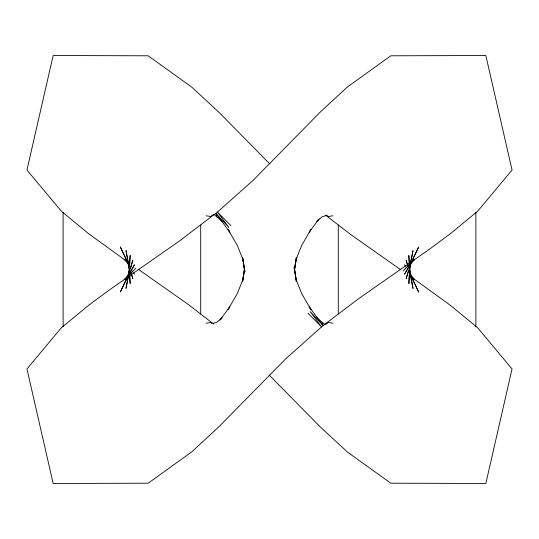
<?xml version="1.0" encoding="UTF-8"?>
<svg xmlns="http://www.w3.org/2000/svg" width="539" height="539" viewBox="0 0 539 539"><rect width="100%" height="100%" fill="white"/><g stroke="black" fill="none" stroke-linecap="round" stroke-linejoin="round"><path stroke-width="0.81" d="M129.636 267.014L129.596 271.157M129.778 263.699L130.142 255.412L128.909 273.967L129.596 271.575M409.222 275.301L408.858 283.588L410.091 265.033L409.404 267.425M409.364 271.986L409.404 267.843M128.909 273.967L129.522 269.5L125.991 250.601L129.522 269.5L125.991 288.399L128.417 276.372M410.091 265.033L409.478 269.5L413.009 288.399L409.478 269.5L413.009 250.601L410.583 262.628M244.41 270.463L242.644 281.54L244.302 269.5L242.644 257.46L244.915 271.696L242.732 258.969L237.234 245.319L228.031 229.331L229.843 232.221L215.903 213.444L253.081 180.383L319.917 112.408L347.318 87.055L390.829 55.793L485.834 55.517L512.05 170.048L477.682 211.18L450.624 233.522L430.533 248.418L358.691 298.626L323.097 325.556L285.919 358.617L219.083 426.592L191.682 451.945L148.171 483.207L53.166 483.483L26.95 368.952L61.318 327.82L88.376 305.478L108.467 290.582L180.309 240.374L214.104 214.569L215.903 213.444L228.873 227.458L217.439 212.07L230.941 225.625M294.59 268.537L296.356 257.46L294.698 269.5L296.356 281.54L294.085 267.304L296.268 280.031L301.766 293.681L310.969 309.669L309.164 306.779L323.097 325.556L322.1 322.214L316.919 317.7M244.504 269.689L242.732 280.031L237.234 293.681L228.031 309.669L229.843 306.779L219.885 320.193M294.496 269.311L296.268 258.969L301.766 245.319L310.969 229.331L309.164 232.221L319.115 218.807M130.519 268.388L132.83 260.411L127.271 277.572L120.352 291.99L127.48 276.972M408.481 270.612L406.17 278.589L411.729 261.428L418.648 247.01L411.52 262.028M128.875 274.735L134.487 264.804L125.351 279.519L135.848 268.085L124.394 279.317M410.125 264.265L404.513 274.196L413.649 259.481L403.152 270.915L414.606 259.683M220.539 319.667L222.081 317.7L216.9 322.214L211.881 323.71L211.51 322.389L188.866 304.906L138.503 269.412M318.461 219.333L316.919 221.3L322.1 216.786L327.119 215.29L327.49 216.611L350.134 234.094L400.497 269.588M332.853 215.775L327.49 216.611L325.543 215.081M206.147 323.225L211.51 322.389L213.457 323.919M206.147 215.775L211.51 216.611L211.881 215.29L214.104 214.569L222.081 221.3M332.853 323.225L327.49 322.389L327.119 323.71L324.896 324.431L322.1 322.214M411.244 276.999L450.624 305.478L477.682 327.82L512.05 368.952L485.834 483.483L390.829 483.207L347.318 451.945L319.917 426.592L269.163 375.029M269.837 163.971L219.083 112.408L191.682 87.055L148.171 55.793L53.166 55.517L26.95 170.048L61.318 211.18L88.376 233.522L127.756 262.001M410.597 275.382L414.606 279.317M124.394 259.683L128.403 263.618M308.059 313.375L321.561 326.93L310.127 311.542L323.097 325.556M404.513 264.804L405.382 266.205M409.734 273.212L413.649 279.519M125.351 259.481L129.266 265.788M133.618 272.795L134.487 274.196M410.091 273.967L418.648 291.99L410.091 273.967L409.667 267.512M128.909 265.033L120.352 247.01L128.909 265.033L129.333 271.488M407.686 265.087L406.17 260.411L407.558 265.195M409.451 270.551L411.729 277.572M127.271 261.428L129.549 268.449M131.314 273.913L132.83 278.589L131.442 273.805M215.903 213.444L216.9 216.786M409.397 263.483L408.858 255.412L409.222 263.699M129.603 275.517L130.142 283.588L129.778 275.301M475.876 212.454L475.876 326.546M338.29 225.039L338.29 313.961M200.71 225.039L200.71 313.961M63.124 212.454L63.124 326.546"/></g></svg>
